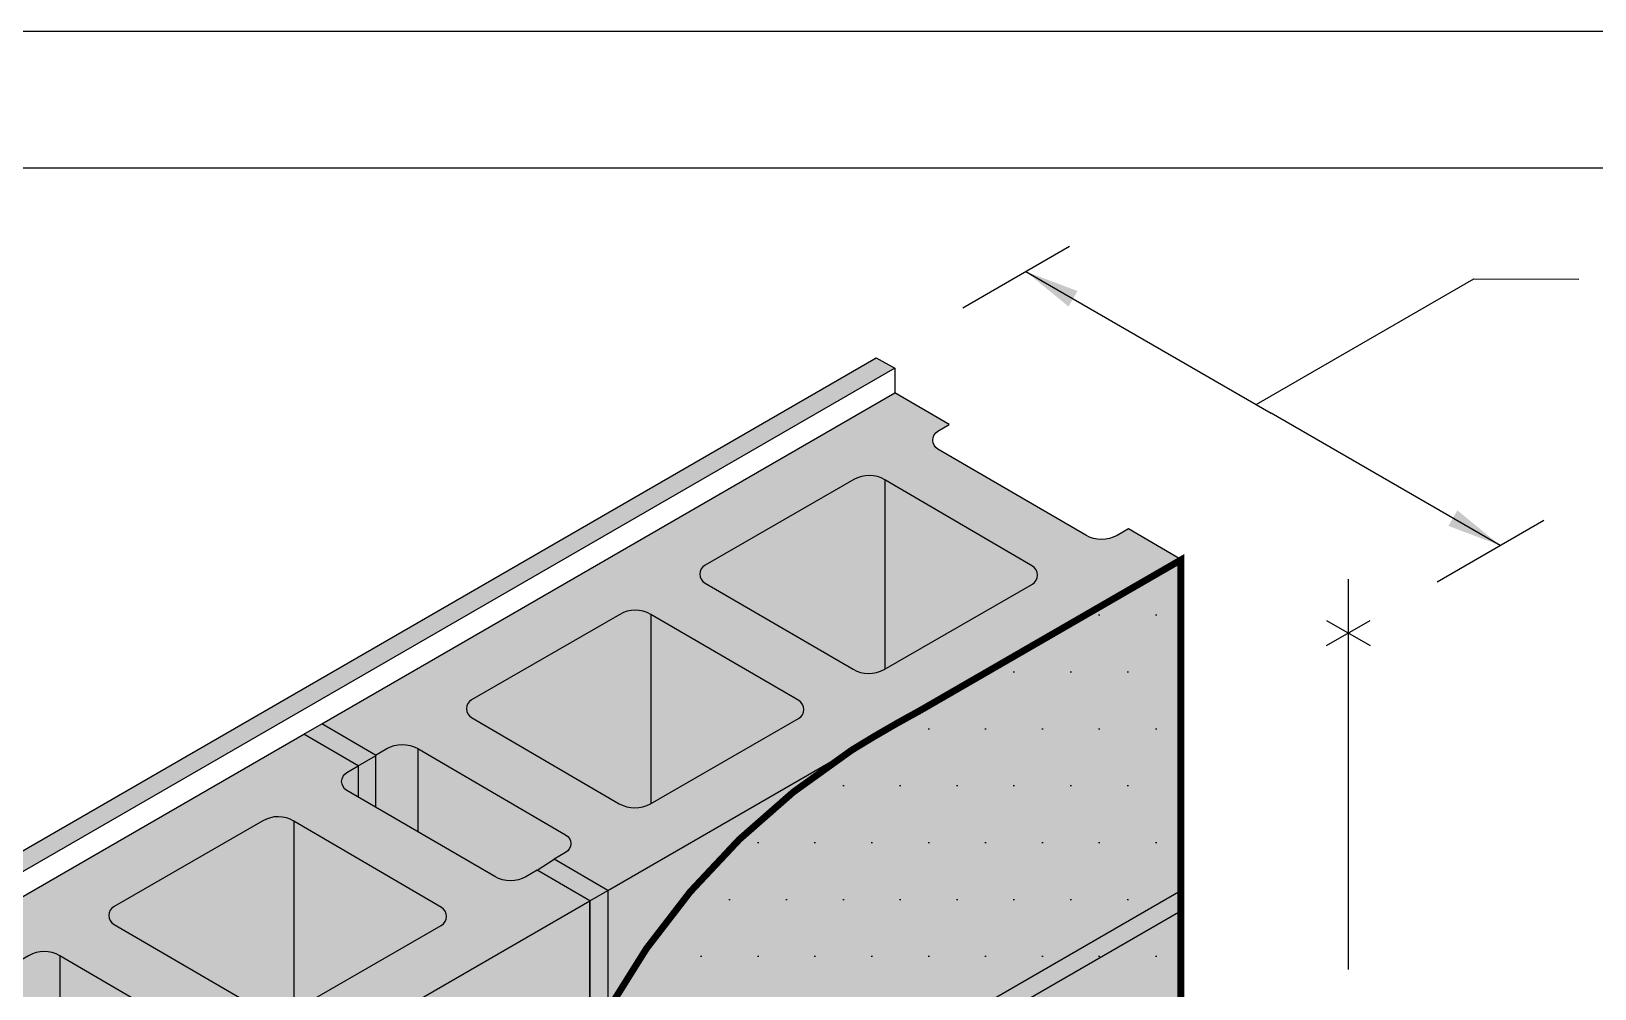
# Model space of a CAD drawing. Extents: x 257.7 to 308.7, y 59.2 to 125.2.
# Drawn here: x 271.64 to 288.82, y 114.64 to 125.16 of the extents above; entities that cross this region are included whole.
import ezdxf

# ---------------------------------------------------------------- set-up
doc = ezdxf.new("R2010")
doc.units = 0
doc.header["$LTSCALE"] = 1.5
doc.header["$MEASUREMENT"] = 0
doc.linetypes.add('DASHED2', pattern=[0.375, 0.25, -0.125])
for name, color, linetype in [('8x11-ttb$0$B', 5, 'CONTINUOUS'), ('CMU', 250, 'CONTINUOUS'), ('STRUCTURE', 250, 'CONTINUOUS'), ('TEXT', 7, 'CONTINUOUS'), ('Tyvek FA WB', 10, 'DASHED2')]:
    doc.layers.add(name, color=color, linetype=linetype)
doc.layers.add('VIEWPORT', color=7, linetype='CONTINUOUS', plot=False)
doc.styles.add('DETAILS', font='sanss___.ttf', dxfattribs={"height": 1})
doc.dimstyles.new('TYVEKDETAILS', dxfattribs={"dimscale": 6, "dimtxt": 1.5, "dimasz": 0.1, "dimexe": 0.75, "dimexo": 0.75, "dimgap": 0.75, "dimtad": 0, "dimtih": 1, "dimtoh": 1, "dimdec": 4, "dimzin": 0, "dimdsep": 46, "dimlunit": 4, "dimtxsty": 'DETAILS', "dimcen": 0.0625, "dimadec": 0, "dimazin": 0, "dimtfac": 1, "dimtdec": 4, "dimtofl": 0, "dimtmove": 0, "dimatfit": 3, "dimfxl": 1, "dimfrac": 2, "dimtolj": 1, "dimtzin": 0, "dimarcsym": 0})

# ---------------------------------------------------------------- blocks, each defined once
blk = doc.blocks.new('CMU ISO WALL')
at = {"layer": 'CMU', "true_color": 0x999999}
h = blk.add_hatch(color=253, dxfattribs=at)
h.paths.add_polyline_path([(-23.52966582886816, -11.66237971149062), (-27.10490734736666, -9.5802332484987), (-27.10490734736666, -14.15056358648414), (-23.5308461815909, -12.09513157735896, 0.5766598250187531)])
h.paths.add_polyline_path([(-18.44720154256612, -4.57314980067855), (-18.44720154256612, -6.581860245565224), (-16.58492744635876, -7.666410031216685, 0.2685044473535811), (-15.83358487172234, -7.668459356300275), (-15.55906571152227, -7.510584198931241), (-15.15302687820545, -7.244875177664596), (-14.87671267571477, -7.08596769678158, 0.5766598250187542), (-14.87553232299203, -6.653215830913268)], flags=17)
h.paths.add_polyline_path([(-9.240246666424952, -3.412379711490615), (-12.81548818492345, -1.330233248498644), (-12.81548818492345, -5.900563586484083), (-9.241427019147693, -3.845131577358956, 0.5766598250187522)], flags=16)
h.paths.add_polyline_path([(0, 0), (-1.269646549079056, 0.7394158010687875), (-1.544165709279127, 0.5815406436997534, -0.2685044473535819), (-2.295508283915552, 0.5835899687833432), (-5.875629296902332, 2.668578148100664, -0.5764760975728495), (-5.87456845699478, 3.101261238635573), (-5.598309939627427, 3.260339526495443), (-6.913100120113654, 4.026046041625023), (-20.76950658066465, -3.973953958375006), (-19.47288936891675, -4.729076913656996), (-19.19890265564814, -4.571306801595028, -0.2686522828219054), (-18.44720154256612, -4.57314980067855), (-14.87553232299203, -6.653215830913268, -0.5766598250187543), (-14.87671267571477, -7.08596769678158), (-15.15302687820545, -7.244875177664596), (-13.856406460551, -8.000000000000028)])
h.paths.add_polyline_path([(-7.907736931575386, 1.930499290916828), (-11.50203437368066, -0.139209504301391, 0.5764760975728641), (-11.50309521358821, -0.5718925948363562), (-7.926543805296262, -2.654801910459838, 0.276490748893828), (-7.156035818493336, -2.645446757120965), (-7.156035818493336, 1.928656291833306, 0.2686522828219189)], flags=16)
h.paths.add_polyline_path([(-9.241427019147693, -3.845131577358956), (-12.82504321827795, -5.906058657915196, -0.2685044473535796), (-13.57638579291441, -5.904009332831606), (-17.1493556747877, -3.823185823866567, -0.5764760975728592), (-17.14829483488015, -3.390502733331601), (-13.5671892980055, -1.328390249415122, -0.2686522828219124), (-12.81548818492345, -1.330233248498644), (-9.240246666424952, -3.412379711490615, -0.5766598250187522)], flags=16)
h.paths.add_polyline_path([(-29.44244604064866, -15.49487517766462), (-29.16613183815798, -15.33596769678161, 0.576659825018752), (-29.16495148543524, -14.90321583091333), (-32.73662070500933, -12.82314980067861), (-32.73662070500933, -20.82314980067861), (-29.44244604064866, -22.74160876083212)])
h.paths.add_polyline_path([(-29.44244604064866, -32.49487517766471), (-32.73662070500933, -30.57641621751114), (-32.73662070500933, -37.82314980067866), (-29.44244604064866, -39.74160876083221)])
h.paths.add_polyline_path([(-28.14582562299421, -33.25000000000014), (-29.44244604064866, -32.49487517766471), (-29.44244604064866, -40.49487517766471), (-28.14582562299421, -41.25000000000014)])
h.paths.add_polyline_path([(-33.76230853135996, -29.97907691365711), (-35.05892574310786, -29.22395395837512), (-35.05892574310786, -37.22395395837512), (-33.76230853135996, -37.97907691365711)])
h.paths.add_polyline_path([(-33.76230853135996, -12.97907691365702), (-35.05892574310786, -12.22395395837503), (-35.05892574310786, -20.22395395837503), (-33.76230853135996, -20.97907691365702)])
h.paths.add_polyline_path([(-28.14582562299421, -16.25000000000006), (-29.44244604064866, -15.49487517766462), (-29.44244604064866, -23.49487517766462), (-28.14582562299421, -24.25000000000006)])
h.paths.add_polyline_path([(-28.14582562299421, -24.75000000000014), (-35.05892574310786, -20.72395395837512), (-35.05892574310786, -28.72395395837506), (-28.14582562299421, -32.75000000000009)])
edge = h.paths.add_edge_path()
edge.add_line((-21.44545498093655, -6.321343708166722), (-21.44545498093657, -10.89582926367225))
edge.add_line((-21.44545498093657, -10.89582926367225), (-17.87975813899439, -8.845207552453218))
edge.add_arc((-18.00439172507242, -8.628490065338497), 0.2499999999999998, 299.9030802812204, 419.6186457091239)
edge.add_line((-17.87795346248333, -8.412820489937928), (-21.4435820095716, -6.322438118225733))
edge.add_arc((-21.82289679733896, -6.969446844427353), 0.7500000000000228, 59.61864570911415, 59.78436618879908)
at = {"layer": 'CMU', "true_color": 0xf7f7f7}
h = blk.add_hatch(color=7, dxfattribs=at)
h.paths.add_polyline_path([(-14.28941916244321, -8.250000000000028), (-15.55906571152227, -7.510584198931241), (-15.83358487172234, -7.668459356300275, -0.2685044473535811), (-16.58492744635876, -7.666410031216685), (-20.16504845934554, -5.581421851899393, -0.5764760975728828), (-20.16398761943799, -5.148738761364427), (-19.88772910207061, -4.989660473504557), (-21.20251928255686, -4.223953958375006), (-35.05892574310786, -12.22395395837503), (-33.76230853135996, -12.97907691365702), (-33.48832181809135, -12.82130680159509, -0.2686522828219052), (-32.73662070500936, -12.82314980067861), (-29.16495148543524, -14.90321583091333, -0.5766598250187527), (-29.16613183815798, -15.33596769678161), (-29.44244604064866, -15.49487517766462), (-28.14582562299421, -16.25000000000006)])
h.paths.add_polyline_path([(-27.11446238072116, -14.15605865791522, -0.2685044473535838), (-27.86580495535762, -14.15400933283163), (-31.43877483723091, -12.07318582386657, -0.5764760975728616), (-31.43771399732336, -11.6405027333316), (-27.85660846044871, -9.578390249415179, -0.2686522828219097), (-27.10490734736666, -9.5802332484987), (-23.52966582886816, -11.66237971149062, -0.5766598250187535), (-23.5308461815909, -12.09513157735896)], flags=16)
h.paths.add_polyline_path([(-25.79251437603142, -8.821892594836385, -0.576476097572857), (-25.79145353612387, -8.38920950430142), (-22.19715609401862, -6.319500709083172, -0.2694277140723511), (-21.4435820095716, -6.322438118225733), (-17.87795346248333, -8.412820489937928, -0.5756966799367119), (-17.87975813899439, -8.845207552453218), (-21.46462039310302, -10.90685123554348, -0.2685044473535858), (-22.2159629677395, -10.90480191045987)], flags=16)
h.paths.add_polyline_path([(0, 0), (-1.269646549079056, 0.7394158010687875), (-1.544165709279127, 0.5815406436997534, -0.2685044473535819), (-2.295508283915552, 0.5835899687833432), (-5.875629296902332, 2.668578148100664, -0.5764760975728495), (-5.87456845699478, 3.101261238635573), (-5.598309939627427, 3.260339526495443), (-6.913100120113654, 4.026046041625023), (-20.76950658066465, -3.973953958375006), (-19.47288936891675, -4.729076913656996), (-19.19890265564814, -4.571306801595028, -0.2686522828219067), (-18.44720154256612, -4.57314980067855), (-14.87553232299203, -6.653215830913268, -0.5766598250187543), (-14.87671267571477, -7.08596769678158), (-15.15302687820545, -7.244875177664596), (-13.856406460551, -8.000000000000028)])
h.paths.add_polyline_path([(-13.57638579291441, -5.904009332831606), (-17.1493556747877, -3.823185823866567, -0.5764760975728592), (-17.14829483488015, -3.390502733331601), (-13.5671892980055, -1.328390249415122, -0.2686522828219124), (-12.81548818492345, -1.330233248498644), (-9.240246666424952, -3.412379711490615, -0.5766598250187522), (-9.241427019147693, -3.845131577358956), (-12.82504321827795, -5.906058657915196, -0.2685044473535796)], flags=16)
h.paths.add_polyline_path([(-11.50309521358821, -0.5718925948363562, -0.5764760975728592), (-11.50203437368066, -0.139209504301391), (-7.907736931575386, 1.930499290916828, -0.2694277140723502), (-7.15416284712839, 1.927561881774267), (-3.588534300040124, -0.1628204899379, -0.5756966799367076), (-3.59033897655118, -0.5952075524531892), (-7.175201230659809, -2.656851235543456, -0.2685044473535834), (-7.926543805296262, -2.654801910459867)], flags=16)
at = {"layer": 'CMU'}
h = blk.add_hatch(color=254, dxfattribs=at)
h.paths.add_polyline_path([(-21.44545498093655, -6.321343708166694, 0.268652282821924), (-22.19715609401862, -6.319500709083172), (-25.79145353612387, -8.38920950430142, 0.5764760975728574), (-25.79251437603142, -8.821892594836385), (-22.21596296773947, -10.90480191045987, 0.2764907488938299), (-21.44545498093655, -10.89544675712099)])
h.paths.add_polyline_path([(-27.10490734736666, -9.5802332484987, 0.2686522828219165), (-27.85660846044871, -9.578390249415179), (-31.43771399732336, -11.6405027333316, 0.5764760975728607), (-31.43877483723091, -12.07318582386657), (-27.86580495535762, -14.15400933283163, 0.2724643593752312), (-27.10490734736666, -14.15046934778053)])
h.paths.add_polyline_path([(-12.81548818492345, -1.330233248498644, 0.2686522828219168), (-13.5671892980055, -1.328390249415122), (-17.14829483488015, -3.390502733331601, 0.5764760975728616), (-17.1493556747877, -3.823185823866567), (-13.57638579291438, -5.904009332831606, 0.2724643593752294), (-12.81548818492345, -5.900469347780501)])
h.paths.add_polyline_path([(-7.156035818493336, 1.928656291833306, 0.2686522828219211), (-7.907736931575386, 1.930499290916828), (-11.50203437368066, -0.139209504301391, 0.576476097572864), (-11.50309521358821, -0.5718925948363562), (-7.926543805296262, -2.654801910459838, 0.276490748893828), (-7.156035818493336, -2.645446757120965)])
h.paths.add_polyline_path([(-32.73662070500933, -12.82314980067861, 0.2686522828219118), (-33.48832181809135, -12.82130680159509), (-33.76230853135996, -12.97907691365702), (-33.76230853135996, -20.97907691365702), (-33.48832181809135, -20.82130680159509, -0.2686522828219118), (-32.73662070500933, -20.82314980067861)])
h.paths.add_polyline_path([(-32.73662070500933, -30.57641621751114), (-33.76230853135996, -29.97907691365711), (-33.76230853135996, -37.97907691365711), (-33.48832181809132, -37.82130680159514, -0.2686522828218994), (-32.73662070500933, -37.82314980067866)])
at = {"layer": 'CMU', "true_color": 0xdedede}
h = blk.add_hatch(color=254, dxfattribs=at)
h.paths.add_polyline_path([(0, -8), (0, 0), (-13.856406460551, -8.000000000000028), (-13.856406460551, -16.00000000000003)])
h.paths.add_polyline_path([(-14.28941916244321, -8.250000000000028), (-28.14582562299421, -16.25000000000006), (-28.14582562299421, -24.25000000000006), (-14.28941916244321, -16.25000000000003)])
h.paths.add_polyline_path([(-7.144709581221605, -20.62500000000006), (-7.144709581221605, -12.62499999999997), (-14.28941916244321, -16.75000000000003), (-21.0011160417726, -20.62500000000009), (-21.0011160417726, -28.62500000000011)])
h.paths.add_polyline_path([(0, -8.499999999999915), (-6.711696879329395, -12.37499999999997), (-6.711696879329395, -20.37499999999997), (0, -16.49999999999994)])
h.paths.add_polyline_path([(0, -16.99999999999991), (-7.144709581221605, -21.12499999999997), (-13.856406460551, -25.00000000000006), (-13.856406460551, -32.99999999999986), (0, -24.99999999999983)])
h.paths.add_polyline_path([(-14.28941916244321, -33.24999999999994), (-14.28941916244321, -25.25000000000006), (-28.14582562299421, -33.25000000000014), (-28.14582562299421, -41.24999999999997)])
h.paths.add_polyline_path([(-21.43412874366481, -20.87500000000009), (-28.14582562299421, -24.75000000000014), (-28.14582562299421, -32.75000000000009), (-21.43412874366484, -28.87500000000011)])
at = {"layer": 'CMU', "true_color": 0x8f8f8f}
h = blk.add_hatch(color=252, dxfattribs=at)
h.paths.add_polyline_path([(-15.15302687820545, -7.244875177664596), (-15.15302687820545, -7.747052788886265), (-14.28941916244321, -8.250000000000028), (-13.856406460551, -8.000000000000028)])
h.paths.add_polyline_path([(-15.15302687820545, -7.244875177664596), (-15.55906571152227, -7.510584198931241), (-15.15302687820545, -7.747052788886265)])
h.paths.add_polyline_path([(-19.47288936891675, -4.729076913656996), (-20.76950658066465, -3.973953958375006), (-20.76950658066465, -4.476131569596674), (-19.88772910207061, -4.989660473504586), (-19.47288936891675, -4.75078279069055)])
h.paths.add_polyline_path([(-20.76950658066465, -3.973953958375006), (-21.20251928255686, -4.223953958375006), (-20.76950658066465, -4.476131569596674)])
at = {"layer": 'CMU'}
h = blk.add_hatch(color=254, dxfattribs=at)
h.paths.add_polyline_path([(-18.44720154256612, -4.57314980067855, 0.2686522828219017), (-19.19890265564814, -4.571306801595028), (-19.47288936891675, -4.729076913656996), (-19.47288936891675, -5.984520941711196), (-18.44720154256612, -6.581860245565224)])
h.paths.add_polyline_path([(-32.73662070500933, -21.32314980067866, 0.2686522828219052), (-33.48832181809132, -21.32130680159514), (-33.76230853135996, -21.47907691365711), (-29.44244604064866, -23.99487517766471), (-29.44244604064866, -23.49487517766462), (-29.44244604064866, -23.24160876083221)])
at = {"layer": 'CMU', "true_color": 0x8f8f8f}
h = blk.add_hatch(color=252, dxfattribs=at)
h.paths.add_polyline_path([(-19.47288936891675, -4.75078279069055), (-19.88772910207061, -4.989660473504586), (-19.88772910207061, -5.742926890337117), (-19.47288936891675, -5.984520941711196)])
h.paths.add_polyline_path([(-35.05892574310786, -28.72395395837506), (-35.05892574310786, -29.22395395837512), (-28.14582562299569, -33.24999999999929, -0.5078129039776498), (-28.14582562299421, -32.75000000000009)])
at = {"layer": 'CMU', "true_color": 0x999999}
blk.add_hatch(color=253, dxfattribs=at).paths.add_polyline_path([(-19.88772910207061, -4.989660473504557), (-20.16398761943799, -5.148738761364427, 0.5764760975728784), (-20.16504845934554, -5.581421851899393), (-19.88772910207061, -5.742926890337117)])
at = {"layer": 'CMU', "true_color": 0x8f8f8f}
h = blk.add_hatch(color=252, dxfattribs=at)
h.paths.add_polyline_path([(-14.28941916244321, -33.74999999999986), (0, -25.49999999999974), (0, -24.99999999999983), (-13.856406460551, -32.99999999999986), (-13.856406460551, -25.00000000000006), (-7.144709581221605, -21.12499999999997), (0, -16.99999999999991), (0, -16.49999999999994), (-6.711696879329395, -20.37499999999997), (-6.711696879329395, -12.37499999999997), (0, -8.499999999999915), (0, -8), (-13.856406460551, -16.00000000000003), (-13.856406460551, -8.000000000000028), (-14.28941916244321, -8.250000000000028), (-14.28941916244321, -16.25000000000003), (-28.1458256229941, -24.25, 0.5078129039792978), (-28.14582562299421, -24.75000000000014), (-21.43412874366481, -20.87500000000009), (-21.43412874366484, -28.87500000000011), (-28.14582562299421, -32.75000000000009, 0.5078129039792996), (-28.14582562299438, -33.25000000000023), (-14.28941916244321, -25.25000000000006), (-14.28941916244321, -33.24999999999994), (-28.14582562299421, -41.24999999999997, 0.5078129039792383), (-28.14582562299441, -41.75000000000009)])
h.paths.add_polyline_path([(-21.0011160417726, -28.62500000000011), (-21.0011160417726, -20.62500000000009), (-14.28941916244321, -16.75000000000003), (-7.144709581221605, -12.62499999999997), (-7.144709581221605, -20.62500000000006)], flags=16)
h = blk.add_hatch(color=252, dxfattribs=at)
h.paths.add_polyline_path([(-29.44244604064866, -40.49487517766471), (-29.44244604064866, -40.99487517766454), (-28.09044453201139, -41.78225279805848, -0.5748439758349783), (-28.14582562299434, -41.25000000000006)])
h.paths.add_polyline_path([(-32.73662070500932, -37.82314980067867, 0.2686522828219061), (-33.48832181809134, -37.82130680159515), (-33.76230853135996, -37.97907691365711), (-33.76230853135996, -38.46120689724779), (-33.48832181809134, -38.30343678518582, -0.2686522828219052), (-32.73662070500932, -38.30527978426935), (-29.44244604064866, -40.22373874442289), (-29.44244604064866, -39.74160876083221)])
h.paths.add_polyline_path([(-33.76230853135996, -37.97907691365711), (-35.05892574310786, -37.22395395837512), (-35.05892574310786, -37.72395395837495), (-33.76230853135996, -38.47907691365694)])
h.paths.add_polyline_path([(-33.76230853135996, -21.47907691365711), (-33.76230853135996, -20.97907691365702), (-35.05892574310786, -20.22395395837503), (-35.05892574310786, -20.72395395837512)])
h.paths.add_polyline_path([(-32.73662070500932, -21.32314980067867), (-29.44244604064866, -23.24160876083221), (-29.44244604064866, -22.74160876083212), (-32.73662070500935, -20.8231498006786, 0.2686522828219043), (-33.48832181809136, -20.82130680159507), (-33.76230853135996, -20.97907691365702), (-33.76230853135996, -21.47907691365711), (-33.48832181809134, -21.32130680159515, -0.2686522828219067)])
h.paths.add_polyline_path([(-29.44244604064866, -23.49487517766462), (-29.44244604064866, -23.99487517766471), (-28.09044453201318, -24.78225279805761, -0.5748439758327081), (-28.1458256229942, -24.25000000000006)])
at = {"layer": 'CMU'}
for p, q in [((-20.76950658066465, -3.973953958375006), (-6.913100120113654, 4.026046041625023)), ((-5.598309939627427, 3.260339526495443), (-6.913100120113654, 4.026046041625023)), ((-7.907736931575386, 1.930499290916828), (-11.50203437368066, -0.139209504301391)), ((-3.588534300040067, -0.1628204899379284), (-7.15416284712839, 1.927561881774295)), ((0, 0), (-1.269646549079056, 0.7394158010687875)), ((-13.856406460551, -8.000000000000028), (0, 0)), ((-11.50309521358821, -0.5718925948363562), (-7.926543805296291, -2.65480191045981)), ((-7.175201230659866, -2.656851235543428), (-3.59033897655118, -0.5952075524531892)), ((-13.5671892980055, -1.32839024941515), (-17.14829483488015, -3.390502733331601)), ((-9.240246666424952, -3.412379711490615), (-12.81548818492345, -1.330233248498644)), ((-19.47288936891675, -4.729076913656996), (-20.76950658066465, -3.973953958375006)), ((-17.1493556747877, -3.823185823866538), (-13.57638579291438, -5.904009332831606)), ((-12.82504321827795, -5.906058657915196), (-9.241427019147721, -3.845131577358927)), ((-35.05892574310786, -12.22395395837503), (-21.20251928255686, -4.223953958375006)), ((-19.88772910207064, -4.989660473504557), (-21.20251928255686, -4.223953958375006)), ((-22.1971560940186, -6.319500709083172), (-25.79145353612387, -8.389209504301448)), ((-17.87795346248328, -8.412820489937928), (-21.4435820095716, -6.322438118225733)), ((-14.28941916244321, -8.250000000000028), (-15.55906571152227, -7.510584198931241)), ((-13.856406460551, -8.000000000000028), (-15.15302687820545, -7.244875177664596)), ((-28.14582562299421, -16.25000000000006), (-14.28941916244321, -8.250000000000028)), ((-14.28941916244321, -8.250000000000028), (-13.856406460551, -8.000000000000028)), ((-14.28941916244321, -16.25), (-14.28941916244321, -8.250000000000028)), ((-13.856406460551, -16.00000000000003), (0, -8)), ((-13.856406460551, -8.000000000000028), (-13.856406460551, -16.00000000000003)), ((-13.856406460551, -16.00000000000003), (0, -8)), ((0, -8.499999999999915), (-6.711696879329395, -12.37499999999997)), ((-25.79251437603142, -8.821892594836356), (-22.2159629677395, -10.90480191045987)), ((-21.46462039310308, -10.90685123554346), (-17.87975813899439, -8.845207552453218)), ((-27.85660846044871, -9.578390249415179), (-31.43771399732336, -11.64050273333163)), ((-23.52966582886816, -11.66237971149064), (-27.10490734736666, -9.5802332484987)), ((-31.43877483723091, -12.07318582386654), (-27.86580495535759, -14.15400933283163)), ((-27.11446238072116, -14.15605865791525), (-23.53084618159093, -12.09513157735896)), ((-33.76230853135996, -12.97907691365702), (-35.05892574310786, -12.22395395837503)), ((-6.711696879329395, -12.37499999999997), (-6.711696879329395, -20.37499999999997)), ((-7.144709581221605, -12.62499999999997), (-14.28941916244321, -16.75000000000003)), ((-7.144709581221605, -20.62500000000006), (-7.144709581221605, -12.62499999999997)), ((-28.14582562299421, -16.25000000000006), (-29.44244604064866, -15.49487517766462)), ((-28.14582562299421, -24.25000000000006), (-14.28941916244321, -16.25000000000003)), ((-6.711696879329395, -20.37499999999997), (0, -16.49999999999994)), ((0, -16.99999999999991), (-7.144709581221605, -21.12499999999997)), ((-33.76230853135996, -20.97907691365702), (-35.05892574310786, -20.22395395837503)), ((-21.0011160417726, -20.62500000000009), (-21.0011160417726, -28.62500000000009)), ((-21.00111604177258, -28.62500000000009), (-7.144709581221605, -20.62500000000006)), ((-21.43412874366484, -28.87500000000006), (-21.43412874366481, -20.87500000000009)), ((-7.144709581221605, -21.12499999999997), (-13.856406460551, -25.00000000000006)), ((-28.14582562299421, -24.25000000000006), (-29.44244604064866, -23.49487517766462)), ((-14.28941916244321, -25.25000000000006), (-28.14582562299421, -33.25000000000014)), ((-14.28941916244321, -33.24999999999991), (-14.28941916244321, -25.24999999999986)), ((-13.856406460551, -24.99999999999986), (-13.856406460551, -32.99999999999986)), ((-13.856406460551, -32.99999999999986), (0, -24.99999999999983)), ((0, -24.99999999999983), (0, -25.49999999999974)), ((0, -25.49999999999974), (-14.28941916244321, -33.74999999999986)), ((-28.14582562299421, -32.75000000000009), (-21.43412874366481, -28.87500000000009)), ((-28.14582562299421, -41.24999999999997), (-14.28941916244321, -33.24999999999994)), ((-14.28941916244321, -33.74999999999986), (-28.14582562299421, -41.74999999999997)), ((-33.76230853135996, -37.97907691365711), (-35.05892574310786, -37.22395395837512)), ((-28.14582562299421, -41.25000000000014), (-29.44244604064866, -40.49487517766471))]:
    blk.add_line(p, q, dxfattribs=at)
for points in [[(-1.269646549079056, 0.7394158010687875), (-1.544165709279127, 0.5815406436997534, -0.2685044473535833), (-2.295508283915552, 0.5835899687833432), (-5.875629296902332, 2.668578148100664, -0.5764760975728681), (-5.87456845699478, 3.101261238635573), (-5.598309939627427, 3.260339526495443)], [(-19.47288936891675, -4.729076913656996), (-19.19890265564817, -4.571306801595057, -0.2686522828219192), (-18.44720154256612, -4.57314980067855), (-14.87553232299203, -6.653215830913268, -0.5766598250187497), (-14.87671267571477, -7.08596769678158), (-15.15302687820545, -7.244875177664596)], [(-15.55906571152227, -7.510584198931241), (-15.83358487172234, -7.668459356300275, -0.2685044473535833), (-16.58492744635876, -7.666410031216685), (-20.16504845934554, -5.581421851899393, -0.5764760975728681), (-20.16398761943799, -5.148738761364427), (-19.88772910207064, -4.989660473504586)], [(-33.76230853135996, -12.97907691365702), (-33.48832181809138, -12.82130680159509, -0.2686522828219192), (-32.73662070500933, -12.82314980067861), (-29.16495148543524, -14.90321583091333, -0.5766598250187497), (-29.16613183815798, -15.33596769678161), (-29.44244604064866, -15.49487517766462)], [(-33.76230853135996, -20.97907691365702), (-33.48832181809138, -20.82130680159509, -0.2686522828219192), (-32.73662070500933, -20.82314980067861), (-29.44244604064866, -22.74160876083212)], [(-33.76230853135996, -21.47907691365711), (-33.48832181809138, -21.32130680159517, -0.2686522828219192), (-32.73662070500933, -21.32314980067866), (-29.44244604064866, -23.24160876083221)], [(-33.76230853135996, -37.97907691365711), (-33.48832181809138, -37.82130680159517, -0.2686522828219192), (-32.73662070500933, -37.82314980067866), (-29.44244604064866, -39.74160876083221)], [(-33.76230853135996, -38.46120689724779), (-33.48832181809138, -38.30343678518585, -0.2686522828219192), (-32.73662070500933, -38.30527978426935), (-29.44244604064866, -40.22373874442289)]]:
    blk.add_lwpolyline(points, format="xyb", dxfattribs=at)
for points in [[(-7.156035818493336, 1.928656291833363), (-7.156035818493336, -2.645829263672226)], [(-13.856406460551, -8.000000000000028), (0, 0)], [(0, 0), (0, -8)], [(-12.81548818492345, -1.330233248498615), (-12.81548818492345, -5.900563586484083)], [(-21.20251928255686, -4.223953958375006), (-20.76950658066465, -3.973953958375006)], [(-19.88772910207061, -4.989660473504586), (-19.47288936891675, -4.75078279069055)], [(-19.47288936891675, -4.729076913656996), (-19.47288936891675, -5.984520941711196)], [(-18.44720154256612, -4.573149800678522), (-18.44720154256612, -6.581860245565224)], [(-19.88772910207061, -4.989660473504586), (-19.88772910207061, -5.742926890337117)], [(-21.44545498093655, -6.321343708166665), (-21.44545498093655, -10.89582926367225)], [(-15.55906571152227, -7.510584198931241), (-15.15302687820545, -7.244875177664596)], [(-14.28941916244321, -8.250000000000028), (-14.28941916244321, -16.25000000000003)], [(-13.856406460551, -8.000000000000028), (-13.856406460551, -16.00000000000003)], [(0, -8), (0, -25.49999999999974)], [(-27.10490734736666, -9.580233248498644), (-27.10490734736666, -14.15056358648414)], [(-35.05892574310786, -20.22395395837503), (-35.05892574310786, -12.22395395837503)], [(-32.73662070500933, -12.82314980067861), (-32.73662070500933, -20.82314980067861)], [(-33.76230853135996, -12.97907691365702), (-33.76230853135996, -20.97907691365702)], [(-29.44244604064866, -15.49487517766462), (-29.44244604064866, -23.49487517766462)], [(-28.14582562299421, -16.25000000000006), (-28.14582562299421, -24.25000000000006)], [(-14.28941916244321, -16.75000000000003), (-21.0011160417726, -20.62500000000009)], [(-35.05892574310786, -20.22395395837503), (-35.05892574310786, -29.22395395837512)], [(-35.05892574310786, -20.72395395837512), (-28.14582562299421, -24.75000000000014)], [(-33.76230853135996, -20.97907691365702), (-33.76230853135996, -21.47907691365711)], [(-21.43412874366481, -20.87500000000009), (-28.14582562299421, -24.75000000000014)], [(-29.44244604064866, -23.49487517766462), (-29.44244604064866, -23.99487517766471)], [(-28.14582562299421, -24.75000000000014), (-28.14582562299421, -32.75000000000009)], [(-35.05892574310786, -28.72395395837506), (-28.14582562299421, -32.75000000000009)], [(-35.05892574310786, -29.22395395837512), (-28.14582562299421, -33.25000000000014)], [(-35.05892574310786, -37.22395395837512), (-35.05892574310786, -29.22395395837512)], [(-33.76230853135996, -29.97907691365711), (-33.76230853135996, -37.97907691365711)], [(-32.73662070500933, -30.55008809479031), (-32.73662070500933, -37.82314980067866)], [(-29.44244604064866, -32.49487517766471), (-29.44244604064866, -40.49487517766471)], [(-28.14582562299421, -33.25000000000037), (-28.14582562299421, -41.24999999999997)], [(-28.14582562299421, -33.25000000000014), (-28.14582562299421, -41.25000000000014)], [(-35.05892574310786, -37.22395395837512), (-35.05892574310786, -37.72395395837495)], [(-35.05892574310786, -37.72395395837495), (-33.76230853135996, -38.47907691365694)], [(-33.76230853135996, -37.97907691365685), (-33.76230853135996, -38.47907691365694)], [(-29.44244604064866, -40.49487517766445), (-29.44244604064866, -40.99487517766454)], [(-29.44244604064866, -40.99487517766454), (-28.14582562299421, -41.74999999999997)]]:
    blk.add_lwpolyline(points, dxfattribs=at)
for centre, radius, start, end in [((-7.533477634895689, 1.280553155572647), 0.7500000000000078, 59.61864570911838, 119.9346820985823), ((-11.37728127478744, -0.3558582160827939), 0.25, 119.9346820985823, 239.7843661888047), ((-3.714972562629214, -0.3784900653384398), 0.2500000000000043, 299.9030802812171, 59.61864570910748), ((-13.19293000132581, -1.978336384759302), 0.7500000000000062, 59.78436618880465, 119.9346820985823), ((-7.549101988893909, -2.00669877419918), 0.7500000000000083, 239.7843661888024, 299.9030802812135), ((-17.02354173598692, -3.607151445113004), 0.25, 119.9346820985823, 239.7843661888047), ((-9.366060605225726, -3.628414090244178), 0.2500000000000025, 299.903080281209, 59.78436618880607), ((-13.19894397651203, -5.255906196570947), 0.7500000000000062, 239.7843661888047, 299.9030802812135), ((-21.8228967973389, -6.969446844427353), 0.7500000000000078, 59.61864570911838, 119.9346820985823), ((-25.66670043723065, -8.605858216082822), 0.25, 119.9346820985823, 239.7843661888047), ((-18.00439172507242, -8.628490065338468), 0.2500000000000043, 299.9030802812171, 59.61864570910748), ((-27.48234916376902, -10.22833638475936), 0.7500000000000062, 59.78436618880465, 119.9346820985823), ((-21.83852115133712, -10.25669877419921), 0.7500000000000083, 239.7843661888024, 299.9030802812135), ((-31.31296089843013, -11.857151445113), 0.25, 119.9346820985823, 239.7843661888047), ((-23.65547976766894, -11.87841409024418), 0.2500000000000025, 299.903080281209, 59.78436618880607), ((-27.48836313895524, -13.50590619657098), 0.7500000000000062, 239.7843661888047, 299.9030802812135), ((-27.96314858565989, -24.50000000000011), 0.3096302633291228, 126.1559039820837, 233.8440960178837), ((-27.96314858566004, -33.00000000000023), 0.3096302633291228, 126.1559039820837, 233.8440960178837), ((-27.96314858566004, -41.50000000000011), 0.3096302633291228, 126.1559039820837, 233.8440960178837)]:
    blk.add_arc(centre, radius, start, end, dxfattribs=at)

msp = doc.modelspace()

# ---------------------------------------------------------------- hatches: boundary and pattern name
at = {"layer": 'STRUCTURE'}
h = msp.add_hatch(dxfattribs=at)
h.set_pattern_fill('AR-SAND', color=256, scale=0.25, style=0)
h.set_pattern_definition([(37.50000000000001, (301.4821542968235, 62.67367722734588), (-0.01574833952740204, 0.4817059422532897), [0, -0.38, 0, -0.425, 0, -0.40625]), (7.499999999999999, (301.4821542968235, 62.67367722734588), (0.4424441763169318, 0.7055365163074351), [0, -0.205, 0, -0.3425, 0, -0.13125]), (327.5, (301.1746542968235, 62.67367722734588), (0.7785354654378738, 0.001414763384241124), [0, -0.125, 0, -0.45, 0, -0.5875]), (317.5, (301.1746542968235, 62.67367722734588), (0.7515316511430733, 0.2194188912335623), [0, -0.0625, 0, -0.295, 0, -0.3375])])
h.paths.add_polyline_path([(268.1011540139978, 101.4475139088496), (267.9282440970949, 101.3476843217801), (268.1011540139978, 101.2478547347107)])
h.paths.add_polyline_path([(267.8977923640381, 102.4220391410955), (268.1011540139978, 102.3046282377484), (268.1011540139978, 113.9415458406902), (267.9011540139978, 114.0570158945281)])
h.paths.add_polyline_path([(281.130353336684, 121.4639575769681), (280.9228425811605, 121.5750912940822), (267.9011540139979, 114.057015894528), (268.101154013998, 113.94154584069)])
at = {"layer": 'Tyvek FA WB', "true_color": 0x000000}
h = msp.add_hatch(dxfattribs=at)
h.set_pattern_fill('DOTS', color=18, scale=10, style=0)
h.set_pattern_definition([(0, (-24.74924909415267, 0), (0.3125, 0.625), [0, -0.625])])
edge = h.paths.add_edge_path()
edge.add_line((284.2726715730994, 108.7223205048394), (284.2726715730994, 119.3501544601031))
edge.add_line((284.2726715730994, 119.3501544601031), (281.4096382866577, 117.697181421477))
edge.add_arc((288.2102538443512, 105.0899488084777), 14.32447856369705, 118.3433890192833, 121.8367116896164)
edge.add_arc((285.0700843256758, 110.4359128261764), 8.12777468485125, 122.9100498476107, 172.9724392873513)
edge.add_arc((270.3375683286367, 112.3272600266333), 6.725876666030265, 308.2670749482579, 352.33639765877456, ccw=False)
edge.add_line((274.503091785308, 107.0465563558549), (274.503091785308, 104.6261951012079))
edge.add_line((274.503091785308, 104.6261951012079), (274.503091785308, 104.6358352466969))
edge.add_arc((249.1036021068813, 88.35829957194193), 30.16773514149556, 32.03925612879448, 32.65421563495829, ccw=False)
edge.add_line((274.6763333499566, 104.362288460243), (274.6803218234506, 103.1780068008492))
edge.add_line((274.6803218234506, 103.1780068008492), (284.2726715730994, 108.7223205048394))
at = {"layer": 'Tyvek FA WB', "true_color": 0xffffff}
h = msp.add_hatch(color=7, dxfattribs=at)
edge = h.paths.add_edge_path()
edge.add_line((284.2726715730994, 108.7223205048394), (284.2726715730994, 119.3554049348772))
edge.add_line((284.2726715730994, 119.3554049348772), (281.4096382866576, 117.7024318962512))
edge.add_arc((288.2102538443516, 105.0951992832537), 14.32447856369564, 118.3433890192886, 121.8367116896217)
edge.add_arc((285.0700843256758, 110.4411633009506), 8.12777468485124, 122.9100498476108, 172.9724392873514)
edge.add_arc((270.3375683286368, 112.3325105014074), 6.725876666030147, 308.2670749482575, 352.3363976587748, ccw=False)
edge.add_line((274.503091785308, 107.0518068306291), (274.503091785308, 104.6261951012079))
edge.add_line((274.503091785308, 104.6261951012079), (274.6763333499566, 104.362288460243))
edge.add_arc((312.6424569497323, 104.2201803943754), 37.96638955570874, 179.7855415930659, 180.6003832113846)
edge.add_line((274.6781517752079, 103.8223506425886), (274.6803218234506, 103.1780068008492))
edge.add_line((274.6803218234506, 103.1780068008492), (284.2726715730994, 108.7223205048394))

# ---------------------------------------------------------------- linework, layer by layer
at = {"layer": '8x11-ttb$0$B', "color": 7}
msp.add_line((259.2212273774239, 123.6639062359502), (307.2212273774239, 123.6639062359502), dxfattribs=at)
at = {"layer": 'STRUCTURE'}
msp.add_line((281.130353336684, 121.4639575769681), (281.130353336684, 121.1906763376628), dxfattribs=at)
msp.add_lwpolyline([(268.101154013998, 113.94154584069), (267.9011540139979, 114.057015894528), (280.9228425811605, 121.5750912940822), (281.130353336684, 121.4639575769681), (268.1011540139978, 113.9415458406899)], close=True, dxfattribs=at)
at = {"layer": 'TEXT'}
for p, q in [((281.8752993613303, 122.1249924725049), (283.0484406625138, 122.8023059185406)), ((285.1004172865494, 121.0626586625735), (287.4908038272071, 122.4427489752895)), ((287.4908038272071, 122.4427489752895), (288.6448733521959, 122.4406800646769)), ((287.088636335586, 119.1150709670421), (288.2617776367695, 119.7923844130779)), ((286.1135727708039, 114.8548667104137), (286.1135727708039, 119.1449264618218)), ((285.8744630537653, 118.4140676959318), (286.3526824878425, 118.690167814928)), ((285.8744630537653, 118.690167814928), (286.3526824878425, 118.4140676959318))]:
    msp.add_line(p, q, dxfattribs=at)
at = {"layer": 'Tyvek FA WB', "const_width": 0.075, "flags": 128}
msp.add_lwpolyline([(284.2726715730994, 108.7223205048394), (284.2726715730994, 119.3554049348772), (281.4096382866576, 117.7024318962512, 0.01524367616600855), (280.6540878579468, 117.2646299070617, 0.2219802846438512), (277.0033702423337, 111.4355702726275, -0.1946942337071283), (274.503091785308, 107.0518068306291), (274.503091785308, 104.6261951012079), (274.6763333499566, 104.362288460243, 0.003555432261894226), (274.6781517752079, 103.8223506425886), (274.6803218234506, 103.1780068008492), (274.6803218234506, 103.1780068008492), (284.2726715730994, 108.7223205048394)], format="xyb", dxfattribs=at)
at = {"layer": 'VIEWPORT', "color": 1}
msp.add_line((257.7212273774239, 125.1639062359502), (308.7212273774239, 125.1639062359502), dxfattribs=at)

# ---------------------------------------------------------------- block references
at = {"layer": 'CMU', "xscale": 0.4545454545454545, "yscale": 0.4545454545454545, "zscale": 0.4545454545454545}
msp.add_blockref('CMU ISO WALL', (284.2726715730994, 119.3606554096514), dxfattribs=at)

# ---------------------------------------------------------------- leaders
at = {"layer": 'TEXT'}
for points in [[(282.5678502572403, 122.5248369186859), (285.2650128850332, 120.9676293494814)], [(287.7811872314959, 119.5149154132232), (285.2650128850332, 120.9676293494814)]]:
    msp.add_leader(points, dimstyle='TYVEKDETAILS', override={"dimfxl": 3}, dxfattribs=at)

doc.saveas('drawing.dxf')
